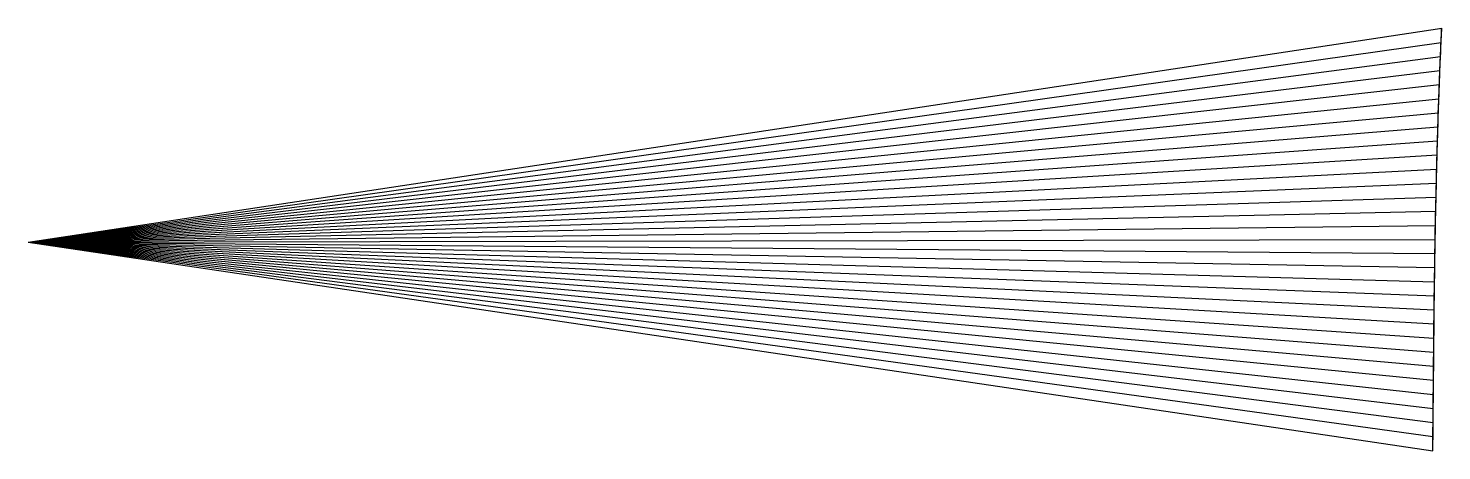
# Model space of a CAD drawing. Extents: x -94 to 1718882, y -67 to 443780.
# Drawn here: x 1717167 to 1717670, y 326191 to 326341 of the extents above; entities that cross this region are included whole.
import ezdxf

# ---------------------------------------------------------------- set-up
doc = ezdxf.new("R2010")
doc.units = 0
doc.layers.add('Level 1', color=7, linetype='Continuous')

msp = doc.modelspace()

# ---------------------------------------------------------------- linework, layer by layer
at = {"layer": 'Level 1'}
for p, q in [((1717167.5, 326265.21), (1717669.81, 326341.12)), ((1717669.69, 326338.68), (1717669.81, 326341.12)), ((1717669.78, 326340.61), (1717669.81, 326341.12)), ((1717669.78, 326340.61), (1717669.79, 326340.8)), ((1717669.79, 326340.8), (1717669.8, 326340.99)), ((1717669.8, 326340.99), (1717669.81, 326341.12)), ((1717167.5, 326265.21), (1717669.58, 326336.13)), ((1717669.52, 326334.75), (1717669.69, 326338.68)), ((1717669.52, 326334.75), (1717669.61, 326336.73)), ((1717669.52, 326334.75), (1717669.56, 326335.74)), ((1717669.55, 326335.54), (1717669.56, 326335.74)), ((1717669.56, 326335.74), (1717669.61, 326336.73)), ((1717669.56, 326335.74), (1717669.57, 326335.94)), ((1717669.57, 326335.94), (1717669.58, 326336.14)), ((1717669.58, 326336.14), (1717669.59, 326336.33)), ((1717669.59, 326336.33), (1717669.6, 326336.53)), ((1717669.6, 326336.53), (1717669.61, 326336.73)), ((1717669.61, 326336.73), (1717669.69, 326338.68)), ((1717669.61, 326336.73), (1717669.65, 326337.71)), ((1717669.61, 326336.92), (1717669.62, 326337.12)), ((1717669.61, 326336.73), (1717669.61, 326336.92)), ((1717669.62, 326337.12), (1717669.63, 326337.32)), ((1717669.63, 326337.32), (1717669.64, 326337.51)), ((1717669.64, 326337.51), (1717669.65, 326337.71)), ((1717669.65, 326337.71), (1717669.69, 326338.68)), ((1717669.65, 326337.71), (1717669.66, 326337.9)), ((1717669.66, 326337.9), (1717669.67, 326338.1)), ((1717669.67, 326338.1), (1717669.68, 326338.29)), ((1717669.68, 326338.29), (1717669.69, 326338.49)), ((1717669.69, 326338.68), (1717669.78, 326340.61)), ((1717669.69, 326338.68), (1717669.74, 326339.65)), ((1717669.69, 326338.68), (1717669.7, 326338.87)), ((1717669.69, 326338.49), (1717669.69, 326338.68)), ((1717669.7, 326338.87), (1717669.71, 326339.07)), ((1717669.71, 326339.07), (1717669.72, 326339.26)), ((1717669.72, 326339.26), (1717669.73, 326339.45)), ((1717669.73, 326339.45), (1717669.74, 326339.65)), ((1717669.74, 326339.65), (1717669.78, 326340.61)), ((1717669.74, 326339.65), (1717669.75, 326339.84)), ((1717669.75, 326339.84), (1717669.76, 326340.03)), ((1717669.76, 326340.03), (1717669.77, 326340.22)), ((1717669.77, 326340.42), (1717669.78, 326340.61)), ((1717669.77, 326340.22), (1717669.77, 326340.42)), ((1717167.5, 326265.21), (1717669.36, 326331.13)), ((1717669.17, 326326.54), (1717669.34, 326330.71)), ((1717669.26, 326328.64), (1717669.34, 326330.71)), ((1717669.3, 326329.68), (1717669.34, 326330.71)), ((1717669.34, 326330.71), (1717669.52, 326334.75)), ((1717669.34, 326330.71), (1717669.43, 326332.74)), ((1717669.34, 326330.71), (1717669.39, 326331.73)), ((1717669.34, 326330.71), (1717669.35, 326330.91)), ((1717669.34, 326330.5), (1717669.34, 326330.71)), ((1717669.35, 326330.91), (1717669.36, 326331.12)), ((1717669.36, 326331.12), (1717669.37, 326331.32)), ((1717669.37, 326331.32), (1717669.38, 326331.52)), ((1717669.38, 326331.52), (1717669.39, 326331.73)), ((1717669.39, 326331.73), (1717669.43, 326332.74)), ((1717669.39, 326331.73), (1717669.4, 326331.93)), ((1717669.4, 326332.13), (1717669.41, 326332.34)), ((1717669.4, 326331.93), (1717669.4, 326332.13)), ((1717669.41, 326332.34), (1717669.42, 326332.54)), ((1717669.42, 326332.54), (1717669.43, 326332.74)), ((1717669.43, 326332.74), (1717669.52, 326334.75)), ((1717669.43, 326332.74), (1717669.47, 326333.75)), ((1717669.43, 326332.74), (1717669.44, 326332.94)), ((1717669.44, 326332.94), (1717669.45, 326333.15)), ((1717669.45, 326333.15), (1717669.46, 326333.35)), ((1717669.46, 326333.35), (1717669.47, 326333.55)), ((1717669.47, 326333.75), (1717669.52, 326334.75)), ((1717669.47, 326333.75), (1717669.48, 326333.95)), ((1717669.47, 326333.55), (1717669.47, 326333.75)), ((1717669.48, 326333.95), (1717669.49, 326334.15)), ((1717669.49, 326334.15), (1717669.5, 326334.35)), ((1717669.5, 326334.35), (1717669.51, 326334.55)), ((1717669.51, 326334.55), (1717669.52, 326334.75)), ((1717669.52, 326334.75), (1717669.53, 326334.95)), ((1717669.53, 326335.15), (1717669.54, 326335.35)), ((1717669.53, 326334.95), (1717669.53, 326335.15)), ((1717669.54, 326335.35), (1717669.55, 326335.54)), ((1717167.5, 326265.21), (1717669.16, 326326.14)), ((1717669.01, 326322.25), (1717669.17, 326326.54)), ((1717669.09, 326324.41), (1717669.17, 326326.54)), ((1717669.13, 326325.48), (1717669.17, 326326.54)), ((1717669.13, 326325.48), (1717669.14, 326325.69)), ((1717669.14, 326325.69), (1717669.15, 326325.91)), ((1717669.15, 326325.91), (1717669.16, 326326.12)), ((1717669.16, 326326.12), (1717669.17, 326326.33)), ((1717669.17, 326326.54), (1717669.26, 326328.64)), ((1717669.17, 326326.54), (1717669.22, 326327.6)), ((1717669.17, 326326.54), (1717669.18, 326326.75)), ((1717669.17, 326326.33), (1717669.17, 326326.54)), ((1717669.18, 326326.75), (1717669.19, 326326.96)), ((1717669.19, 326326.96), (1717669.2, 326327.17)), ((1717669.2, 326327.17), (1717669.21, 326327.39)), ((1717669.21, 326327.39), (1717669.22, 326327.6)), ((1717669.22, 326327.6), (1717669.26, 326328.64)), ((1717669.22, 326327.8), (1717669.23, 326328.01)), ((1717669.22, 326327.6), (1717669.22, 326327.8)), ((1717669.23, 326328.01), (1717669.24, 326328.22)), ((1717669.24, 326328.22), (1717669.25, 326328.43)), ((1717669.25, 326328.43), (1717669.26, 326328.64)), ((1717669.26, 326328.64), (1717669.3, 326329.68)), ((1717669.26, 326328.64), (1717669.27, 326328.85)), ((1717669.27, 326328.85), (1717669.28, 326329.06)), ((1717669.28, 326329.26), (1717669.29, 326329.47)), ((1717669.28, 326329.06), (1717669.28, 326329.26)), ((1717669.29, 326329.47), (1717669.3, 326329.68)), ((1717669.3, 326329.68), (1717669.31, 326329.88)), ((1717669.31, 326329.88), (1717669.32, 326330.09)), ((1717669.32, 326330.09), (1717669.33, 326330.3)), ((1717669.33, 326330.3), (1717669.34, 326330.5)), ((1717167.5, 326265.21), (1717668.96, 326321.14)), ((1717668.84, 326317.8), (1717669.01, 326322.25)), ((1717668.92, 326320.04), (1717669.01, 326322.25)), ((1717668.92, 326320.04), (1717668.96, 326321.15)), ((1717668.94, 326320.49), (1717668.95, 326320.71)), ((1717668.95, 326320.71), (1717668.96, 326320.93)), ((1717668.96, 326321.15), (1717669.01, 326322.25)), ((1717668.96, 326321.15), (1717668.97, 326321.37)), ((1717668.96, 326320.93), (1717668.96, 326321.15)), ((1717668.97, 326321.37), (1717668.98, 326321.59)), ((1717668.98, 326321.59), (1717668.99, 326321.81)), ((1717668.99, 326321.81), (1717669, 326322.03)), ((1717669, 326322.03), (1717669.01, 326322.25)), ((1717669.01, 326322.25), (1717669.09, 326324.41)), ((1717669.01, 326322.25), (1717669.05, 326323.33)), ((1717669.01, 326322.46), (1717669.02, 326322.68)), ((1717669.01, 326322.25), (1717669.01, 326322.46)), ((1717669.02, 326322.68), (1717669.03, 326322.9)), ((1717669.03, 326322.9), (1717669.04, 326323.12)), ((1717669.04, 326323.12), (1717669.05, 326323.33)), ((1717669.05, 326323.33), (1717669.09, 326324.41)), ((1717669.05, 326323.33), (1717669.06, 326323.55)), ((1717669.06, 326323.77), (1717669.07, 326323.98)), ((1717669.06, 326323.55), (1717669.06, 326323.77)), ((1717669.07, 326323.98), (1717669.08, 326324.2)), ((1717669.08, 326324.2), (1717669.09, 326324.41)), ((1717669.09, 326324.41), (1717669.13, 326325.48)), ((1717669.09, 326324.41), (1717669.1, 326324.63)), ((1717669.1, 326324.63), (1717669.11, 326324.84)), ((1717669.11, 326325.05), (1717669.12, 326325.27)), ((1717669.11, 326324.84), (1717669.11, 326325.05)), ((1717669.12, 326325.27), (1717669.13, 326325.48)), ((1717167.5, 326265.21), (1717668.78, 326316.14)), ((1717668.68, 326313.2), (1717668.84, 326317.8)), ((1717668.76, 326315.52), (1717668.84, 326317.8)), ((1717668.76, 326315.52), (1717668.8, 326316.67)), ((1717668.76, 326315.52), (1717668.77, 326315.75)), ((1717668.77, 326315.75), (1717668.78, 326315.98)), ((1717668.78, 326315.98), (1717668.79, 326316.21)), ((1717668.79, 326316.44), (1717668.8, 326316.67)), ((1717668.79, 326316.21), (1717668.79, 326316.44)), ((1717668.8, 326316.67), (1717668.84, 326317.8)), ((1717668.8, 326316.67), (1717668.81, 326316.9)), ((1717668.81, 326316.9), (1717668.82, 326317.12)), ((1717668.82, 326317.12), (1717668.83, 326317.35)), ((1717668.83, 326317.58), (1717668.84, 326317.8)), ((1717668.83, 326317.35), (1717668.83, 326317.58)), ((1717668.84, 326317.8), (1717668.92, 326320.04)), ((1717668.84, 326317.8), (1717668.88, 326318.93)), ((1717668.84, 326317.8), (1717668.85, 326318.03)), ((1717668.85, 326318.03), (1717668.86, 326318.25)), ((1717668.86, 326318.25), (1717668.87, 326318.48)), ((1717668.87, 326318.7), (1717668.88, 326318.93)), ((1717668.87, 326318.48), (1717668.87, 326318.7)), ((1717668.88, 326318.93), (1717668.92, 326320.04)), ((1717668.88, 326318.93), (1717668.89, 326319.15)), ((1717668.89, 326319.15), (1717668.9, 326319.38)), ((1717668.9, 326319.38), (1717668.91, 326319.6)), ((1717668.91, 326319.6), (1717668.92, 326319.82)), ((1717668.92, 326320.04), (1717668.93, 326320.27)), ((1717668.92, 326319.82), (1717668.92, 326320.04)), ((1717668.93, 326320.27), (1717668.94, 326320.49)), ((1717167.5, 326265.21), (1717668.61, 326311.15)), ((1717668.52, 326308.41), (1717668.68, 326313.2)), ((1717668.52, 326308.41), (1717668.6, 326310.83)), ((1717668.56, 326309.63), (1717668.6, 326310.83)), ((1717668.59, 326310.59), (1717668.6, 326310.83)), ((1717668.59, 326310.35), (1717668.59, 326310.59)), ((1717668.6, 326310.83), (1717668.68, 326313.2)), ((1717668.6, 326310.83), (1717668.64, 326312.02)), ((1717668.6, 326310.83), (1717668.61, 326311.07)), ((1717668.61, 326311.07), (1717668.62, 326311.31)), ((1717668.62, 326311.31), (1717668.63, 326311.55)), ((1717668.63, 326311.78), (1717668.64, 326312.02)), ((1717668.63, 326311.55), (1717668.63, 326311.78)), ((1717668.64, 326312.02), (1717668.68, 326313.2)), ((1717668.64, 326312.02), (1717668.65, 326312.26)), ((1717668.65, 326312.26), (1717668.66, 326312.49)), ((1717668.66, 326312.49), (1717668.67, 326312.73)), ((1717668.67, 326312.96), (1717668.68, 326313.2)), ((1717668.67, 326312.73), (1717668.67, 326312.96)), ((1717668.68, 326313.2), (1717668.76, 326315.52)), ((1717668.68, 326313.2), (1717668.72, 326314.37)), ((1717668.68, 326313.2), (1717668.69, 326313.43)), ((1717668.69, 326313.43), (1717668.7, 326313.67)), ((1717668.7, 326313.67), (1717668.71, 326313.9)), ((1717668.71, 326314.13), (1717668.72, 326314.37)), ((1717668.71, 326313.9), (1717668.71, 326314.13)), ((1717668.72, 326314.37), (1717668.76, 326315.52)), ((1717668.72, 326314.37), (1717668.73, 326314.6)), ((1717668.73, 326314.6), (1717668.74, 326314.83)), ((1717668.74, 326314.83), (1717668.75, 326315.06)), ((1717668.75, 326315.29), (1717668.76, 326315.52)), ((1717668.75, 326315.06), (1717668.75, 326315.29)), ((1717167.5, 326265.21), (1717668.45, 326306.15)), ((1717668.37, 326303.42), (1717668.52, 326308.41)), ((1717668.37, 326303.42), (1717668.45, 326305.95)), ((1717668.41, 326304.69), (1717668.45, 326305.95)), ((1717668.43, 326305.45), (1717668.44, 326305.7)), ((1717668.44, 326305.7), (1717668.45, 326305.95)), ((1717668.45, 326305.95), (1717668.52, 326308.41)), ((1717668.45, 326305.95), (1717668.49, 326307.19)), ((1717668.45, 326306.19), (1717668.46, 326306.44)), ((1717668.45, 326305.95), (1717668.45, 326306.19)), ((1717668.46, 326306.44), (1717668.47, 326306.69)), ((1717668.47, 326306.69), (1717668.48, 326306.94)), ((1717668.48, 326306.94), (1717668.49, 326307.19)), ((1717668.49, 326307.19), (1717668.52, 326308.41)), ((1717668.49, 326307.43), (1717668.5, 326307.68)), ((1717668.49, 326307.19), (1717668.49, 326307.43)), ((1717668.5, 326307.68), (1717668.51, 326307.92)), ((1717668.51, 326307.92), (1717668.52, 326308.17)), ((1717668.52, 326308.41), (1717668.56, 326309.63)), ((1717668.52, 326308.41), (1717668.53, 326308.66)), ((1717668.52, 326308.17), (1717668.52, 326308.41)), ((1717668.53, 326308.66), (1717668.54, 326308.9)), ((1717668.54, 326308.9), (1717668.55, 326309.14)), ((1717668.55, 326309.14), (1717668.56, 326309.39)), ((1717668.56, 326309.63), (1717668.57, 326309.87)), ((1717668.56, 326309.39), (1717668.56, 326309.63)), ((1717668.57, 326309.87), (1717668.58, 326310.11)), ((1717668.58, 326310.11), (1717668.59, 326310.35)), ((1717167.5, 326265.21), (1717668.3, 326301.15)), ((1717668.22, 326298.2), (1717668.37, 326303.42)), ((1717668.22, 326298.2), (1717668.29, 326300.84)), ((1717668.26, 326299.53), (1717668.29, 326300.84)), ((1717668.28, 326300.32), (1717668.29, 326300.58)), ((1717668.29, 326300.84), (1717668.37, 326303.42)), ((1717668.29, 326300.84), (1717668.33, 326302.14)), ((1717668.29, 326300.84), (1717668.3, 326301.1)), ((1717668.29, 326300.58), (1717668.29, 326300.84)), ((1717668.3, 326301.1), (1717668.31, 326301.36)), ((1717668.31, 326301.36), (1717668.32, 326301.62)), ((1717668.32, 326301.88), (1717668.33, 326302.14)), ((1717668.32, 326301.62), (1717668.32, 326301.88)), ((1717668.33, 326302.14), (1717668.37, 326303.42)), ((1717668.33, 326302.14), (1717668.34, 326302.4)), ((1717668.34, 326302.4), (1717668.35, 326302.66)), ((1717668.35, 326302.91), (1717668.36, 326303.17)), ((1717668.35, 326302.66), (1717668.35, 326302.91)), ((1717668.36, 326303.17), (1717668.37, 326303.42)), ((1717668.37, 326303.42), (1717668.41, 326304.69)), ((1717668.37, 326303.42), (1717668.38, 326303.68)), ((1717668.38, 326303.93), (1717668.39, 326304.19)), ((1717668.38, 326303.68), (1717668.38, 326303.93)), ((1717668.39, 326304.19), (1717668.4, 326304.44)), ((1717668.4, 326304.44), (1717668.41, 326304.69)), ((1717668.41, 326304.69), (1717668.42, 326304.94)), ((1717668.42, 326305.19), (1717668.43, 326305.45)), ((1717668.42, 326304.94), (1717668.42, 326305.19)), ((1717167.5, 326265.21), (1717668.16, 326296.15)), ((1717668.07, 326292.71), (1717668.22, 326298.2)), ((1717668.07, 326292.71), (1717668.14, 326295.49)), ((1717668.11, 326294.11), (1717668.14, 326295.49)), ((1717668.14, 326295.49), (1717668.22, 326298.2)), ((1717668.14, 326295.49), (1717668.18, 326296.85)), ((1717668.14, 326295.49), (1717668.15, 326295.77)), ((1717668.14, 326295.22), (1717668.14, 326295.49)), ((1717668.15, 326295.77), (1717668.16, 326296.04)), ((1717668.16, 326296.04), (1717668.17, 326296.31)), ((1717668.17, 326296.58), (1717668.18, 326296.85)), ((1717668.17, 326296.31), (1717668.17, 326296.58)), ((1717668.18, 326296.85), (1717668.22, 326298.2)), ((1717668.18, 326296.85), (1717668.19, 326297.12)), ((1717668.19, 326297.12), (1717668.2, 326297.39)), ((1717668.2, 326297.66), (1717668.21, 326297.93)), ((1717668.2, 326297.39), (1717668.2, 326297.66)), ((1717668.21, 326297.93), (1717668.22, 326298.2)), ((1717668.22, 326298.2), (1717668.26, 326299.53)), ((1717668.22, 326298.2), (1717668.23, 326298.47)), ((1717668.23, 326298.73), (1717668.24, 326299)), ((1717668.23, 326298.47), (1717668.23, 326298.73)), ((1717668.24, 326299), (1717668.25, 326299.27)), ((1717668.25, 326299.27), (1717668.26, 326299.53)), ((1717668.26, 326299.79), (1717668.27, 326300.06)), ((1717668.26, 326299.53), (1717668.26, 326299.79)), ((1717668.27, 326300.06), (1717668.28, 326300.32)), ((1717167.5, 326265.21), (1717668.03, 326291.16)), ((1717667.93, 326286.9), (1717668.07, 326292.71)), ((1717668, 326289.85), (1717668.07, 326292.71)), ((1717668, 326289.85), (1717668.03, 326291.29)), ((1717668.01, 326290.43), (1717668.02, 326290.72)), ((1717668.01, 326290.14), (1717668.01, 326290.43)), ((1717668.02, 326290.72), (1717668.03, 326291)), ((1717668.03, 326291.29), (1717668.07, 326292.71)), ((1717668.03, 326291.29), (1717668.04, 326291.57)), ((1717668.03, 326291), (1717668.03, 326291.29)), ((1717668.04, 326291.57), (1717668.05, 326291.86)), ((1717668.05, 326291.86), (1717668.06, 326292.14)), ((1717668.06, 326292.43), (1717668.07, 326292.71)), ((1717668.06, 326292.14), (1717668.06, 326292.43)), ((1717668.07, 326292.71), (1717668.11, 326294.11)), ((1717668.07, 326292.71), (1717668.08, 326292.99)), ((1717668.08, 326292.99), (1717668.09, 326293.27)), ((1717668.09, 326293.55), (1717668.1, 326293.83)), ((1717668.09, 326293.27), (1717668.09, 326293.55)), ((1717668.1, 326293.83), (1717668.11, 326294.11)), ((1717668.11, 326294.39), (1717668.12, 326294.66)), ((1717668.11, 326294.11), (1717668.11, 326294.39)), ((1717668.12, 326294.66), (1717668.13, 326294.94)), ((1717668.13, 326294.94), (1717668.14, 326295.22)), ((1717167.5, 326265.21), (1717667.91, 326286.16)), ((1717667.78, 326280.72), (1717667.93, 326286.9)), ((1717667.86, 326283.86), (1717667.93, 326286.9)), ((1717667.89, 326285.4), (1717667.93, 326286.9)), ((1717667.89, 326285.4), (1717667.9, 326285.7)), ((1717667.9, 326286), (1717667.91, 326286.3)), ((1717667.9, 326285.7), (1717667.9, 326286)), ((1717667.91, 326286.3), (1717667.92, 326286.6)), ((1717667.92, 326286.6), (1717667.93, 326286.9)), ((1717667.93, 326286.9), (1717668, 326289.85)), ((1717667.93, 326286.9), (1717667.96, 326288.39)), ((1717667.93, 326287.2), (1717667.94, 326287.5)), ((1717667.93, 326286.9), (1717667.93, 326287.2)), ((1717667.94, 326287.5), (1717667.95, 326287.8)), ((1717667.95, 326287.8), (1717667.96, 326288.09)), ((1717667.96, 326288.39), (1717668, 326289.85)), ((1717667.96, 326288.39), (1717667.97, 326288.68)), ((1717667.96, 326288.09), (1717667.96, 326288.39)), ((1717667.97, 326288.68), (1717667.98, 326288.97)), ((1717667.98, 326289.27), (1717667.99, 326289.56)), ((1717667.98, 326288.97), (1717667.98, 326289.27)), ((1717667.99, 326289.56), (1717668, 326289.85)), ((1717668, 326289.85), (1717668.01, 326290.14)), ((1717167.5, 326265.21), (1717667.79, 326281.16)), ((1717667.65, 326274.08), (1717667.78, 326280.72)), ((1717667.72, 326277.46), (1717667.78, 326280.72)), ((1717667.75, 326279.11), (1717667.78, 326280.72)), ((1717667.77, 326280.08), (1717667.78, 326280.4)), ((1717667.78, 326280.72), (1717667.86, 326283.86)), ((1717667.78, 326280.72), (1717667.82, 326282.31)), ((1717667.78, 326280.72), (1717667.79, 326281.04)), ((1717667.78, 326280.4), (1717667.78, 326280.72)), ((1717667.79, 326281.04), (1717667.8, 326281.36)), ((1717667.8, 326281.36), (1717667.81, 326281.67)), ((1717667.81, 326281.99), (1717667.82, 326282.31)), ((1717667.81, 326281.67), (1717667.81, 326281.99)), ((1717667.82, 326282.31), (1717667.86, 326283.86)), ((1717667.82, 326282.31), (1717667.83, 326282.62)), ((1717667.83, 326282.93), (1717667.84, 326283.24)), ((1717667.83, 326282.62), (1717667.83, 326282.93)), ((1717667.84, 326283.24), (1717667.85, 326283.55)), ((1717667.85, 326283.55), (1717667.86, 326283.86)), ((1717667.86, 326283.86), (1717667.89, 326285.4)), ((1717667.86, 326284.17), (1717667.87, 326284.48)), ((1717667.86, 326283.86), (1717667.86, 326284.17)), ((1717667.87, 326284.48), (1717667.88, 326284.79)), ((1717667.88, 326285.09), (1717667.89, 326285.4)), ((1717667.88, 326284.79), (1717667.88, 326285.09)), ((1717167.5, 326265.21), (1717667.69, 326276.16)), ((1717667.65, 326274.08), (1717667.72, 326277.46)), ((1717667.65, 326274.08), (1717667.68, 326275.79)), ((1717667.67, 326275.45), (1717667.68, 326275.79)), ((1717667.67, 326275.11), (1717667.67, 326275.45)), ((1717667.68, 326275.79), (1717667.72, 326277.46)), ((1717667.68, 326275.79), (1717667.69, 326276.13)), ((1717667.69, 326276.46), (1717667.7, 326276.8)), ((1717667.69, 326276.13), (1717667.69, 326276.46)), ((1717667.7, 326276.8), (1717667.71, 326277.13)), ((1717667.71, 326277.13), (1717667.72, 326277.46)), ((1717667.72, 326277.46), (1717667.75, 326279.11)), ((1717667.72, 326277.79), (1717667.73, 326278.12)), ((1717667.72, 326277.46), (1717667.72, 326277.79)), ((1717667.73, 326278.12), (1717667.74, 326278.45)), ((1717667.74, 326278.78), (1717667.75, 326279.11)), ((1717667.74, 326278.45), (1717667.74, 326278.78)), ((1717667.75, 326279.11), (1717667.76, 326279.43)), ((1717667.76, 326279.76), (1717667.77, 326280.08)), ((1717667.76, 326279.43), (1717667.76, 326279.76)), ((1717167.5, 326265.21), (1717667.59, 326271.16)), ((1717667.51, 326266.86), (1717667.65, 326274.08)), ((1717667.51, 326266.86), (1717667.58, 326270.55)), ((1717667.54, 326268.72), (1717667.58, 326270.55)), ((1717667.57, 326270.19), (1717667.58, 326270.55)), ((1717667.58, 326270.55), (1717667.65, 326274.08)), ((1717667.58, 326270.55), (1717667.61, 326272.33)), ((1717667.58, 326270.91), (1717667.59, 326271.27)), ((1717667.58, 326270.55), (1717667.58, 326270.91)), ((1717667.59, 326271.27), (1717667.6, 326271.62)), ((1717667.6, 326271.98), (1717667.61, 326272.33)), ((1717667.6, 326271.62), (1717667.6, 326271.98)), ((1717667.61, 326272.33), (1717667.65, 326274.08)), ((1717667.61, 326272.33), (1717667.62, 326272.68)), ((1717667.62, 326272.68), (1717667.63, 326273.04)), ((1717667.63, 326273.38), (1717667.64, 326273.73)), ((1717667.63, 326273.04), (1717667.63, 326273.38)), ((1717667.64, 326273.73), (1717667.65, 326274.08)), ((1717667.65, 326274.42), (1717667.66, 326274.77)), ((1717667.65, 326274.08), (1717667.65, 326274.42)), ((1717667.66, 326274.77), (1717667.67, 326275.11)), ((1717167.5, 326265.21), (1717667.5, 326266.16)), ((1717667.37, 326258.87), (1717667.51, 326266.86)), ((1717667.44, 326262.97), (1717667.51, 326266.86)), ((1717667.48, 326264.94), (1717667.51, 326266.86)), ((1717667.48, 326265.33), (1717667.49, 326265.71)), ((1717667.48, 326264.94), (1717667.48, 326265.33)), ((1717667.49, 326265.71), (1717667.5, 326266.09)), ((1717667.5, 326266.48), (1717667.51, 326266.86)), ((1717667.5, 326266.09), (1717667.5, 326266.48)), ((1717667.51, 326266.86), (1717667.54, 326268.72)), ((1717667.51, 326266.86), (1717667.52, 326267.23)), ((1717667.52, 326267.61), (1717667.53, 326267.98)), ((1717667.52, 326267.23), (1717667.52, 326267.61)), ((1717667.53, 326267.98), (1717667.54, 326268.35)), ((1717667.54, 326268.72), (1717667.55, 326269.09)), ((1717667.54, 326268.35), (1717667.54, 326268.72)), ((1717667.55, 326269.09), (1717667.56, 326269.46)), ((1717667.56, 326269.82), (1717667.57, 326270.19)), ((1717667.56, 326269.46), (1717667.56, 326269.82)), ((1717167.5, 326265.21), (1717666.66, 326191.17)), ((1717167.5, 326265.21), (1717666.7, 326196.17)), ((1717167.5, 326265.21), (1717666.74, 326201.17)), ((1717167.5, 326265.21), (1717666.78, 326206.17)), ((1717167.5, 326265.21), (1717666.82, 326211.17)), ((1717167.5, 326265.21), (1717666.87, 326216.17)), ((1717167.5, 326265.21), (1717666.91, 326221.17)), ((1717167.5, 326265.21), (1717666.96, 326226.16)), ((1717167.5, 326265.21), (1717667.01, 326231.16)), ((1717167.5, 326265.21), (1717667.07, 326236.16)), ((1717167.5, 326265.21), (1717667.13, 326241.16)), ((1717167.5, 326265.21), (1717667.19, 326246.16)), ((1717167.5, 326265.21), (1717667.26, 326251.16)), ((1717167.5, 326265.21), (1717667.33, 326256.16)), ((1717167.5, 326265.21), (1717667.41, 326261.16)), ((1717667.37, 326258.87), (1717667.44, 326262.97)), ((1717667.37, 326258.87), (1717667.41, 326260.95)), ((1717667.39, 326260.12), (1717667.4, 326260.54)), ((1717667.4, 326260.54), (1717667.41, 326260.95)), ((1717667.41, 326260.95), (1717667.44, 326262.97)), ((1717667.41, 326261.36), (1717667.42, 326261.76)), ((1717667.41, 326260.95), (1717667.41, 326261.36)), ((1717667.42, 326261.76), (1717667.43, 326262.17)), ((1717667.43, 326262.17), (1717667.44, 326262.57)), ((1717667.44, 326262.97), (1717667.48, 326264.94)), ((1717667.44, 326262.97), (1717667.45, 326263.37)), ((1717667.44, 326262.57), (1717667.44, 326262.97)), ((1717667.45, 326263.37), (1717667.46, 326263.76)), ((1717667.46, 326264.16), (1717667.47, 326264.55)), ((1717667.46, 326263.76), (1717667.46, 326264.16)), ((1717667.47, 326264.55), (1717667.48, 326264.94)), ((1717667.24, 326249.8), (1717667.37, 326258.87)), ((1717667.31, 326254.49), (1717667.37, 326258.87)), ((1717667.31, 326254.49), (1717667.34, 326256.72)), ((1717667.31, 326254.94), (1717667.32, 326255.39)), ((1717667.32, 326255.39), (1717667.33, 326255.84)), ((1717667.33, 326256.28), (1717667.34, 326256.72)), ((1717667.33, 326255.84), (1717667.33, 326256.28)), ((1717667.34, 326256.72), (1717667.37, 326258.87)), ((1717667.34, 326256.72), (1717667.35, 326257.15)), ((1717667.35, 326257.58), (1717667.36, 326258.01)), ((1717667.35, 326257.15), (1717667.35, 326257.58)), ((1717667.36, 326258.01), (1717667.37, 326258.44)), ((1717667.37, 326258.87), (1717667.38, 326259.29)), ((1717667.37, 326258.44), (1717667.37, 326258.87)), ((1717667.38, 326259.29), (1717667.39, 326259.71)), ((1717667.39, 326259.71), (1717667.39, 326260.12)), ((1717667.24, 326249.8), (1717667.31, 326254.49)), ((1717667.24, 326249.8), (1717667.27, 326252.19)), ((1717667.24, 326249.8), (1717667.25, 326250.28)), ((1717667.25, 326250.76), (1717667.26, 326251.24)), ((1717667.25, 326250.28), (1717667.25, 326250.76)), ((1717667.26, 326251.24), (1717667.27, 326251.72)), ((1717667.27, 326252.19), (1717667.31, 326254.49)), ((1717667.27, 326252.19), (1717667.28, 326252.66)), ((1717667.27, 326251.72), (1717667.27, 326252.19)), ((1717667.28, 326252.66), (1717667.29, 326253.12)), ((1717667.29, 326253.58), (1717667.3, 326254.04)), ((1717667.29, 326253.12), (1717667.29, 326253.58)), ((1717667.3, 326254.04), (1717667.31, 326254.49)), ((1717667.31, 326254.49), (1717667.31, 326254.94)), ((1717667.1, 326239.04), (1717667.24, 326249.8)), ((1717667.17, 326244.69), (1717667.24, 326249.8)), ((1717667.17, 326244.69), (1717667.21, 326247.3)), ((1717667.17, 326244.69), (1717667.18, 326245.22)), ((1717667.18, 326245.75), (1717667.19, 326246.27)), ((1717667.18, 326245.22), (1717667.18, 326245.75)), ((1717667.19, 326246.27), (1717667.2, 326246.79)), ((1717667.2, 326246.79), (1717667.21, 326247.3)), ((1717667.21, 326247.3), (1717667.24, 326249.8)), ((1717667.21, 326247.81), (1717667.22, 326248.31)), ((1717667.21, 326247.3), (1717667.21, 326247.81)), ((1717667.22, 326248.31), (1717667.23, 326248.81)), ((1717667.23, 326249.3), (1717667.24, 326249.8)), ((1717667.23, 326248.81), (1717667.23, 326249.3)), ((1717667.1, 326239.04), (1717667.17, 326244.69)), ((1717667.1, 326239.04), (1717667.14, 326241.94)), ((1717667.11, 326239.63), (1717667.12, 326240.22)), ((1717667.12, 326240.8), (1717667.13, 326241.37)), ((1717667.12, 326240.22), (1717667.12, 326240.8)), ((1717667.13, 326241.37), (1717667.14, 326241.94)), ((1717667.14, 326241.94), (1717667.17, 326244.69)), ((1717667.14, 326242.5), (1717667.15, 326243.06)), ((1717667.14, 326241.94), (1717667.14, 326242.5)), ((1717667.15, 326243.06), (1717667.16, 326243.61)), ((1717667.16, 326244.15), (1717667.17, 326244.69)), ((1717667.16, 326243.61), (1717667.16, 326244.15)), ((1717666.95, 326225.02), (1717667.1, 326239.04)), ((1717667.03, 326232.62), (1717667.1, 326239.04)), ((1717667.03, 326232.62), (1717667.06, 326235.95)), ((1717667.05, 326234.65), (1717667.06, 326235.3)), ((1717667.06, 326235.95), (1717667.1, 326239.04)), ((1717667.06, 326235.95), (1717667.07, 326236.58)), ((1717667.06, 326235.3), (1717667.06, 326235.95)), ((1717667.07, 326236.58), (1717667.08, 326237.21)), ((1717667.08, 326237.21), (1717667.09, 326237.83)), ((1717667.09, 326238.44), (1717667.1, 326239.04)), ((1717667.09, 326237.83), (1717667.09, 326238.44)), ((1717667.1, 326239.04), (1717667.11, 326239.63)), ((1717666.95, 326225.02), (1717667.03, 326232.62)), ((1717666.99, 326229.01), (1717667.03, 326232.62)), ((1717667, 326229.76), (1717667.01, 326230.5)), ((1717667.01, 326231.22), (1717667.02, 326231.93)), ((1717667.01, 326230.5), (1717667.01, 326231.22)), ((1717667.02, 326231.93), (1717667.03, 326232.62)), ((1717667.03, 326232.62), (1717667.04, 326233.31)), ((1717667.04, 326233.98), (1717667.05, 326234.65)), ((1717667.04, 326233.31), (1717667.04, 326233.98)), ((1717666.95, 326225.02), (1717666.99, 326229.01)), ((1717666.95, 326225.02), (1717666.96, 326225.85)), ((1717666.96, 326225.85), (1717666.97, 326226.67)), ((1717666.97, 326227.47), (1717666.98, 326228.25)), ((1717666.97, 326226.67), (1717666.97, 326227.47)), ((1717666.98, 326228.25), (1717666.99, 326229.01)), ((1717666.99, 326229.01), (1717667, 326229.76)), ((1717666.66, 326191.17), (1717666.95, 326225.02)), ((1717666.86, 326215.1), (1717666.95, 326225.02)), ((1717666.86, 326215.1), (1717666.91, 326220.48)), ((1717666.9, 326219.49), (1717666.91, 326220.48)), ((1717666.91, 326220.48), (1717666.95, 326225.02)), ((1717666.91, 326221.44), (1717666.92, 326222.37)), ((1717666.91, 326220.48), (1717666.91, 326221.44)), ((1717666.92, 326222.37), (1717666.93, 326223.28)), ((1717666.93, 326223.28), (1717666.94, 326224.16)), ((1717666.94, 326224.16), (1717666.95, 326225.02)), ((1717666.66, 326191.17), (1717666.86, 326215.1)), ((1717666.8, 326208.09), (1717666.86, 326215.1)), ((1717666.84, 326213.87), (1717666.86, 326215.1)), ((1717666.86, 326215.1), (1717666.87, 326216.27)), ((1717666.87, 326216.27), (1717666.88, 326217.39)), ((1717666.88, 326217.39), (1717666.89, 326218.46)), ((1717666.89, 326218.46), (1717666.9, 326219.49)), ((1717666.81, 326209.71), (1717666.82, 326211.19)), ((1717666.82, 326211.19), (1717666.83, 326212.58)), ((1717666.83, 326212.58), (1717666.84, 326213.87)), ((1717666.66, 326191.17), (1717666.8, 326208.09)), ((1717666.76, 326204.28), (1717666.78, 326206.3)), ((1717666.78, 326206.3), (1717666.8, 326208.09)), ((1717666.8, 326208.09), (1717666.81, 326209.71)), ((1717666.72, 326198.74), (1717666.74, 326201.87)), ((1717666.74, 326201.87), (1717666.76, 326204.28)), ((1717666.66, 326191.17), (1717666.72, 326198.74))]:
    msp.add_line(p, q, dxfattribs=at)

doc.saveas('drawing.dxf')
